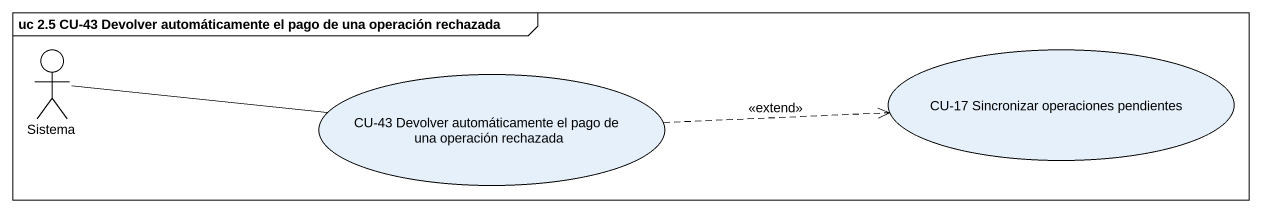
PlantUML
@startuml
mainframe uc 2.5 CU-43 Devolver automáticamente el pago de una operación rechazada
actor Sistema
usecase "CU-17 Sincronizar operaciones pendientes" as CU_17_Sincronizar
usecase "CU-43 Devolver automáticamente el pago de una operación rechazada" as CU_43_Devolver
Sistema -right- CU_43_Devolver
CU_43_Devolver .right.> CU_17_Sincronizar : <<extend>>
@enduml
